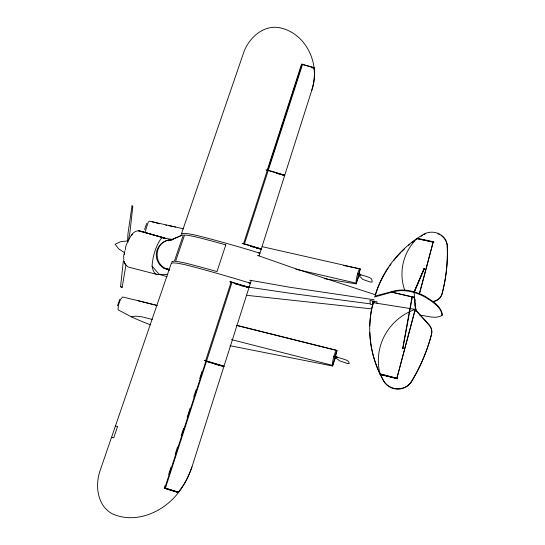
<?xml version="1.0" encoding="UTF-8"?>
<svg xmlns="http://www.w3.org/2000/svg" width="545" height="545" viewBox="0 0 545 545"><rect width="100%" height="100%" fill="white"/><g stroke="black" fill="none" stroke-linecap="round" stroke-linejoin="round"><path stroke-width="0.82" d="M127.557 241.605L127.966 233.628L132.019 205.84L132.782 206.555L129.86 233.056L128.3 240.985M145.072 232.088L148.24 222.06L149.48 221.141L183.42 228.805M126.011 264.563L122.162 287.372L120.554 286.663L123.354 260.844M423.697 269.325L424.173 269.434L423.697 269.325L423.853 268.685L424.33 268.842L423.853 268.685M424.051 269.407L414.077 292.706M124.212 254.46L124.492 252.894M123.531 256.627L124.88 250.782M373.127 303.136L371.581 309.962A116.208 108.973 9.1 0 0 369.837 325.883M236.993 325.433L337.014 350.476L335.052 358.801L332.559 365.995L230.017 345.714M248.758 282.841L250.393 283.23A297.849 56.639 17.4 0 0 194.163 267.057L190.13 265.987A42.687 10.335 18.4 0 0 179.155 263.535A19.988 4.932 18.6 0 0 172.67 262.908L171.389 263.106A1.771 0.443 18.8 0 0 171.648 263.433L171.777 263.521M276.444 173.474L284.762 175.183L311.72 90.443C320.807 65.441 306.896 33.354 279.728 27.761C263.937 24.545 249.569 37.319 244.153 51.237L181.471 233.744A1.758 0.49 19 0 0 181.717 234.091M311.72 90.443C313.797 83.065 315.221 75.19 313.906 67.546L301.583 64.119L267.207 170.231L267.711 170.258L302.08 64.112M415.215 309.724L396.835 378.475L415.256 309.035L415.304 309.492M419.364 293.666L433.18 242.014L416.925 238.512A116.228 108.83 8.6 0 0 375.26 294.825M419.616 293.264L425.57 271.001M425.781 270.211L433.18 242.014M381.112 374.817L397.53 378.646M433.595 242.164L433.67 241.81L417.279 238.288L417.32 238.744L433.691 242.266M397.182 378.898L397.203 378.284M411.816 297.141L412.34 297.461L411.816 297.141L412.313 297.257L402.953 348.173M414.023 291.793L415.91 310.493L429.188 325.215A10.927 10.416 0.1 0 1 431.545 334.378A176.56 165.033 -31.1 0 1 410.814 382.856A16.255 15.771 0.6 0 1 396.637 389.076L393.974 388.66A16.255 15.771 0.6 0 1 383.591 380.921L380.219 374.313L397.114 378.598M415.59 310.391L414.125 296.712M402.592 348.085C401.869 348.78 403.3 349.216 403.068 348.201L402.544 348.18L403.068 348.201M424.173 269.434L424.323 268.787M374.504 297.025L391.78 292.215L391.95 291.595L393.592 291.97M414.316 296.752L414.404 297.338L391.971 292.161L392.141 291.541C403.198 287.998 415.236 291.064 425.189 296.391C432.008 300.731 441.164 306.024 442.349 314.71L441.47 315.528M334.071 356.171L334.269 356.614L336.558 356.941A6.785 1.41 16.3 0 0 334.071 356.171L333.99 356.45A6.785 1.41 16.3 0 1 335.993 357.05L336.701 357.411L334.187 356.893L333.908 356.273A8.114 1.383 -76.1 0 1 336.762 350.408L332.559 365.995M357.697 273.903L357.854 274.476L360.122 274.653A6.622 1.935 15.8 0 0 357.697 273.903L357.622 274.169A6.622 1.935 15.8 0 1 359.577 274.748L360.231 275.177L357.779 274.741L357.561 273.944A7.909 1.322 -77 0 1 360.15 268.883L262.261 246.687M132.769 206.609L132.013 205.84M164.467 487.952L178.658 492.271C184.639 484.703 188.897 475.901 191.997 466.793L223.893 366.54A305.404 37.83 17.4 0 0 206.487 361.226A2.064 0.347 17.7 0 0 205.499 361.001M207.706 361.955L223.988 366.233L248.997 287.61A300.002 55.903 17.4 0 0 231.972 282.46A4.428 1.104 17.9 0 0 230.215 282.044M235.426 284.054L249.092 287.317L251.272 280.464L289.259 287.174L374.095 299.757M375.491 294.784L294.974 268.515L259.079 255.918L261.219 249.188A297.359 64.521 17.5 0 0 244.378 244.126L242.62 243.656A4.68 1.356 18 0 0 242.103 243.567M250.543 246.456L261.307 248.902L284.674 175.456A292.256 80.728 17.5 0 0 268.195 170.544A4.285 1.567 18.2 0 0 266.471 170.19M164.42 487.83L165.421 488.122L206.487 361.226M204.797 360.449A4.53 0.756 17.7 0 1 206.582 360.919L231.972 282.46M242.729 243.445A4.38 1.267 18 0 1 244.473 243.84L268.195 170.544M267.322 170.149A1.948 0.715 18.2 0 1 268.283 170.272L302.509 64.514L313.947 67.839M166.593 488.633L166.484 488.96L178.419 492.564C163.684 512 136.059 524.297 112.563 513.942C97.541 506.176 94.987 486.358 99.755 471.629L171.403 263.051M165.006 485.711L164.222 488.122L178.419 492.564M168.664 474.429L171.007 467.174M175.19 454.278L177.534 447.029M181.192 435.748L183.542 428.493M187.194 417.211L190.069 408.348M193.72 397.067L196.071 389.818M199.729 378.537L202.072 371.281M204.198 360.429A4.844 0.804 17.7 0 1 204.729 360.552L205.629 360.797L231.182 281.908L232.068 282.174A299.982 55.971 17.4 0 1 249.092 287.317M243.506 243.867L267.377 170.163L267.711 170.258M164.74 488.272L205.976 360.906L205.629 360.797M375.43 295.07L377.399 289.191M356.117 283.87L358.447 277.207L360.15 268.883L356.117 283.87L324.207 278.638M117.461 305.847L119.743 299.43M144.561 229.513L146.741 223.375M191.997 466.793C188.883 475.908 184.503 484.696 178.317 492.121L165.421 488.122M414.139 292.059L423.846 269.169L414.166 291.868M402.707 348.112L411.925 297.461M128.77 239.929L131.161 235.345M131.413 235.031C133.198 232.477 136.182 230.474 139.397 230.787L165.067 238.281A27.264 10.001 -76.5 0 0 161.988 237.736A22.529 8.202 -76.7 0 0 155.393 249.828A22.529 8.209 -76.7 0 0 152.082 266.117L159.14 274.319L167.077 276.717M181.485 233.682L182.221 233.512A19.967 5.532 18.8 0 1 189.238 233.934A42.326 11.52 18.5 0 1 200.165 236.278L204.171 237.313A295.792 63.349 17.5 0 1 259.945 253.193L258.323 252.826M120.547 286.656L122.162 287.372M417.279 238.288L423.09 234.541A15.791 14.565 -4.7 0 1 435.564 232.592L438.01 233.362A15.791 14.565 -4.7 0 1 447.145 244.255A174.727 161.436 -26.7 0 1 442.022 293.728A10.839 10.164 -1.9 0 1 435.503 300.663L433.125 301.548M421.19 236.251L422.477 235.42M132.312 234.595L132.714 234.52M171.259 239.984L181.546 235.426M168.466 240.89L181.465 235.447M433.146 301.944L435.523 301.058A10.825 10.151 -1.9 0 0 442.036 294.13A174.516 161.272 -26.7 0 0 447.193 245.529M391.95 291.595L374.756 296.126M391.971 292.161C403.034 288.639 415.065 291.704 425.025 297.025C431.838 301.365 441 306.637 442.193 315.317C435.564 319.452 426.749 315.739 419.527 315.065M337.375 357.309L336.626 356.737L337.375 357.309A22.4 4.571 16.2 0 1 345.591 359.802A5.736 1.192 16.2 0 1 348.5 361.567L349.222 363.345A2.677 0.552 16.1 0 1 347.063 363.372L340.393 361.11A2.214 0.456 16.2 0 1 338.861 360.32A11.874 2.446 16.4 0 0 335.209 357.881A3.856 0.804 16.2 0 1 335.059 357.139L336.817 357.2M172.206 239.861C153.894 239.378 151.612 266.001 169.093 269.625M360.449 274.285L360.395 274.85L360.947 274.939A21.875 6.295 15.8 0 1 368.972 277.344A5.6 1.635 15.7 0 1 371.724 279.381L372.269 281.69A2.609 0.756 15.6 0 1 370.089 281.969L363.597 279.694A2.166 0.627 15.7 0 1 362.125 278.808A11.595 3.365 16 0 0 358.705 275.947A3.76 1.104 15.8 0 1 358.63 274.973L360.395 274.85M127.148 240.999L120.52 241.701L115.152 244.276L118.776 248.942L124.362 252.546M371.697 308.892L246.34 295.267M369.708 303.783L291.398 293.448L246.817 286.888M249.603 280.232L251.272 280.464M372.705 304.662L370.375 304.314L369.96 300.452L376.936 301.739L377.045 303.299L415.174 309.342L415.399 311.338M168.609 269.032L163.943 268.276L162.178 267.057A16.159 15.519 13.7 0 1 157.069 250.026A16.159 15.519 13.7 0 1 171.661 239.643M161.988 237.736L173.017 239.568M311.72 67.75L314.063 68.159M360.429 274.23L360.947 274.939M377.045 303.299L373.073 302.564A116.358 109.095 9 0 0 380.022 373.925L396.038 378.271M205.472 360.804L205.976 360.906M282.228 174.952L284.674 175.456M433.595 242.103L434.011 242.191L433.582 242.484M343.772 265.524L359.53 268.896M267.377 170.163L266.512 169.965A4.578 1.676 18.2 0 0 266.001 169.897M256.266 248.064L261.219 249.188M295.799 269.196L356.069 283.114A7.909 1.322 -77 0 1 357.554 273.951M391.78 292.215L414.002 297.352M240.985 285.696L248.997 287.61M167.526 269.135L163.943 268.276L169.515 270.136M137.892 300.656L156.98 305.404M236.646 325.413L337.014 350.476M231.182 281.908L230.297 281.683A4.735 1.179 17.9 0 0 229.772 281.588M396.767 378.175L380.022 373.925A57.825 55.406 7.1 0 1 415.174 309.342M397.264 378.584L397.7 378.693M152.293 319.445L144.214 317.388A21.562 8.052 23.2 0 0 131.577 316.924L118.047 309.819C118.204 305.445 119.335 299.954 122.598 296.991L137.32 300.513A99.115 0.422 14.1 0 0 157.089 305.493M231.523 339.624L332.477 365.334A8.114 1.383 -76.1 0 1 333.908 356.287M156.756 274.38L128.177 267.016L126.072 265.367M214.853 364.162L223.893 366.54M163.602 237.681L138.621 230.78L165.067 238.281M155.986 222.803L159.494 223.784M152.116 221.706L155.284 222.605M257.519 255.401L259.079 255.918M167.438 269.203L169.209 269.911M112.025 437.574L111.541 437.342L113.735 437.771L117.625 426.422L115.424 426.013L115.751 426.217M415.454 310.33L415.869 310.112L429.167 324.854A10.941 10.423 0.1 0 1 431.517 334.024A176.778 165.21 -31.1 0 1 410.767 382.563A16.275 15.791 0.5 0 1 396.569 388.789L393.906 388.374A16.275 15.791 0.5 0 1 383.503 380.621L380.219 374.313M373.046 304.355L372.63 301.719A0.906 0.375 14 0 1 373.468 301.453A0.906 0.375 14 0 1 374.388 302.039L374.463 302.822M123.981 259.672L123.633 258.861A1.996 0.797 -76.5 0 1 123.913 257.206M124.076 261.804L125.5 264.734L123.838 260.776M414.84 299.164L415.024 300.792M415.385 304.055L415.569 305.691M415.93 308.954L416.107 310.582M414.438 299.144L414.711 301.555M415.072 304.778L415.256 306.392M416.966 238.976L416.925 238.512A56.571 52.47 0.3 0 0 404.649 290.056M167.199 274.544A132.98 28.987 17.3 0 0 159.14 274.319A27.134 9.905 -76.9 0 1 152.082 266.117M172.193 261.873A1.519 0.382 18.9 0 1 172.254 261.416L174.325 261.341L183.358 234.984L181.281 235.127A1.506 0.416 19 0 0 181.199 235.631M369.844 332.327A116.208 108.973 9.1 0 0 380.11 374.231A57.75 55.345 7.2 0 1 379.715 372.589M423.676 234.691A15.771 14.552 -4.7 0 1 425.413 233.866M438.023 233.825A15.771 14.552 -4.7 0 1 439.563 234.541M441.007 235.406A15.771 14.552 -4.7 0 1 444.086 238.179M444.597 238.819A15.771 14.552 -4.7 0 1 447.145 244.712M377.678 288.448A116.078 108.7 8.7 0 1 380.144 282.583M380.478 281.86A116.078 108.7 8.7 0 1 386.555 270.661M386.977 269.986A116.078 108.7 8.7 0 1 388.728 267.322M389.641 266.008A116.078 108.7 8.7 0 1 391.038 264.059M393.967 260.258A116.078 108.7 8.7 0 1 395.5 258.405M396.017 257.792A116.078 108.7 8.7 0 1 400.343 253.05M401.467 251.899A116.078 108.7 8.7 0 1 404.363 249.099M408.593 245.359A116.078 108.7 8.7 0 1 409.84 244.33M411.734 242.811A116.078 108.7 8.7 0 1 414.323 240.856M131.849 235.174A1.982 0.79 -77.1 0 1 132.122 234.772M125.33 249.814A6.233 2.487 -76.8 0 1 128.225 241.748M268.283 170.272A292.236 80.789 17.5 0 1 284.762 175.183M301.562 64.439A1.887 0.906 18.6 0 1 302.509 64.514M244.473 243.84A297.338 64.582 17.5 0 1 261.307 248.902M206.582 360.919A305.384 37.905 17.4 0 1 223.988 366.233M150.468 324.779A98.42 40.405 23.8 0 1 131.577 316.924M165.775 225.153A20.962 1.778 14.6 0 1 166.607 225.276M168.487 225.582A20.962 1.778 14.6 0 1 175.483 227.006M225.793 244.869L216.999 271.594A296.317 56.803 17.4 0 0 194.701 265.463L190.668 264.4A42.667 10.396 18.4 0 0 179.693 261.947L177.534 261.62A19.77 4.905 18.6 0 0 175.544 261.409L184.578 235.018A19.307 5.321 18.8 0 1 188.72 235.495A42.346 11.459 18.5 0 1 199.64 237.831L203.646 238.867A294.484 62.777 17.5 0 1 225.793 244.869"/></g></svg>
